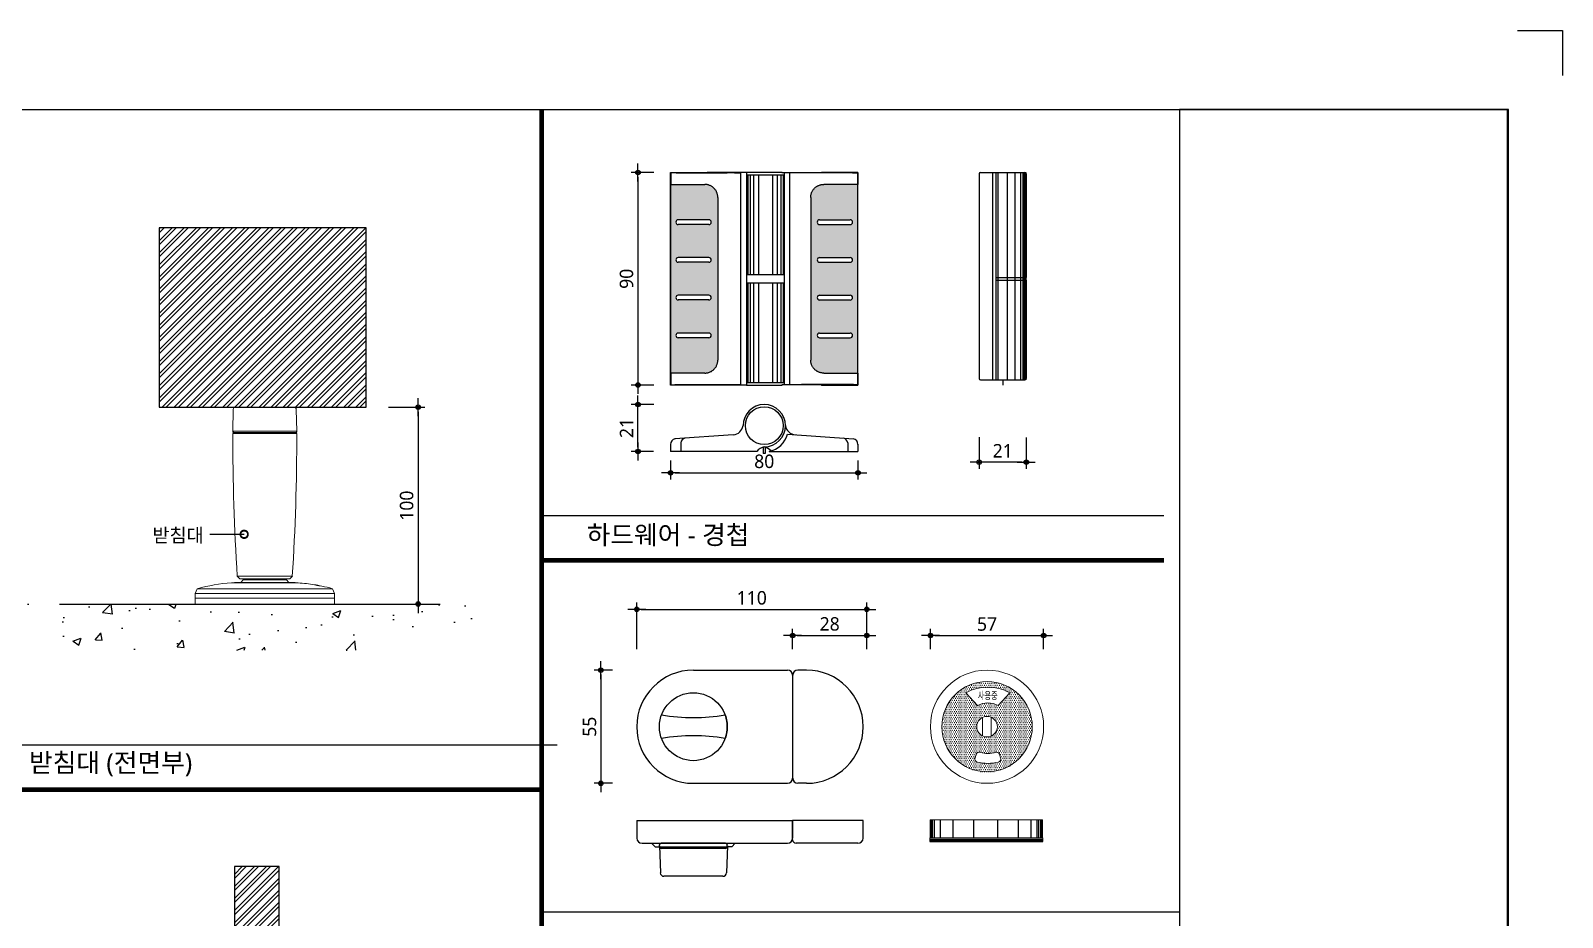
# Model space of a CAD drawing. Extents: x -256 to 8104, y -176 to 5714.
# Drawn here: x 4694 to 8104, y 3740 to 5714 of the extents above; entities that cross this region are included whole.
import ezdxf
from ezdxf.enums import TextEntityAlignment as Align

# ---------------------------------------------------------------- set-up
doc = ezdxf.new("R2010")
doc.units = 0
doc.header["$LTSCALE"] = 30
doc.layers.get('0').update_dxf_attribs({"linetype": 'CONTINUOUS'})
doc.layers.get('DEFPOINTS').update_dxf_attribs({"linetype": 'CONTINUOUS'})
for name, color, linetype in [('02---제품선', 4, 'CONTINUOUS'), ('curior-0Line', 252, 'CONTINUOUS'), ('DIM', 7, 'CONTINUOUS'), ('FIN', 5, 'CONTINUOUS'), ('HAT', 8, 'CONTINUOUS'), ('TIT', 3, 'CONTINUOUS'), ('문자', 3, 'CONTINUOUS'), ('부자재', 4, 'CONTINUOUS'), ('잠금쇠(회전형)', 4, 'CONTINUOUS'), ('치수', 1, 'CONTINUOUS'), ('판넬', 2, 'CONTINUOUS'), ('해치', 8, 'CONTINUOUS')]:
    doc.layers.add(name, color=color, linetype=linetype)
doc.styles.add('HDW', font='gulim.ttc')
doc.styles.add('돋움', font='malgun.ttf')
doc.dimstyles.new('10', dxfattribs={"dimscale": 10, "dimtxt": 3, "dimasz": 1, "dimexe": 1.5, "dimexo": 2, "dimgap": 1, "dimtad": 1, "dimdec": 0, "dimlunit": 6, "dimtxsty": '돋움', "dimblk": 'DIMDOT', "dimcen": -1, "dimdle": 1.5, "dimclrt": 3, "dimazin": 3, "dimtfac": 1, "dimtdec": 0, "dimtix": 1, "dimtmove": 2, "dimatfit": 3, "dimldrblk": 'DIMDOT', "dimarcsym": 0})

# ---------------------------------------------------------------- blocks, each defined once
blk = doc.blocks.new('DIMDOT')
at = {"linetype": 'Continuous'}
blk.add_line((-2, 0), (2, 0), dxfattribs=at)
for radius in [0.5, 0.25]:
    blk.add_circle((0, 0), radius, dxfattribs=at)
blk = doc.blocks.new('*D863')
at = {"layer": 'DEFPOINTS', "color": 0}
for p in [(124911.2, -2264.3), (124399.2, -2373), (124911.2, -2373)]:
    blk.add_point(p, dxfattribs=at)
at = {"layer": 'DIM', "color": 0, "lineweight": -2, "ltscale": 10}
for p, q in [((124399.2, -2353), (124399.2, -2249.3)), ((124911.2, -2353), (124911.2, -2249.3)), ((124409.2, -2264.3), (124901.2, -2264.3))]:
    blk.add_line(p, q, dxfattribs=at)
at = {"layer": 'DIM', "color": 0, "lineweight": -2, "xscale": 10, "yscale": 10, "zscale": 10, "rotation": 180}
blk.add_blockref('DIMDOT', (124399.2, -2264.3), dxfattribs=at)
at = {"layer": 'DIM', "color": 0, "lineweight": -2, "xscale": 10, "yscale": 10, "zscale": 10}
blk.add_blockref('DIMDOT', (124911.2, -2264.3), dxfattribs=at)
at = {"layer": 'DIM', "color": 3, "insert": (124655.2, -2238.7), "char_height": 30, "attachment_point": 5, "style": '돋움'}
blk.add_mtext('110', dxfattribs=at)
blk = doc.blocks.new('*D864')
at = {"layer": 'DEFPOINTS', "color": 0}
for p in [(124911.2, -2322.3), (124746.2, -2373), (124911.2, -2373)]:
    blk.add_point(p, dxfattribs=at)
at = {"layer": 'DIM', "color": 0, "lineweight": -2, "ltscale": 10}
for p, q in [((124746.2, -2353), (124746.2, -2307.3)), ((124911.2, -2353), (124911.2, -2307.3)), ((124756.2, -2322.3), (124901.2, -2322.3))]:
    blk.add_line(p, q, dxfattribs=at)
at = {"layer": 'DIM', "color": 0, "lineweight": -2, "xscale": 10, "yscale": 10, "zscale": 10, "rotation": 180}
blk.add_blockref('DIMDOT', (124746.2, -2322.3), dxfattribs=at)
at = {"layer": 'DIM', "color": 0, "lineweight": -2, "xscale": 10, "yscale": 10, "zscale": 10}
blk.add_blockref('DIMDOT', (124911.2, -2322.3), dxfattribs=at)
at = {"layer": 'DIM', "color": 3, "insert": (124828.7, -2296.8), "char_height": 30, "attachment_point": 5, "style": '돋움'}
blk.add_mtext('28', dxfattribs=at)
blk = doc.blocks.new('*D865')
at = {"layer": 'DEFPOINTS', "color": 0}
for p in [(125305, -2322.3), (125053, -2373), (125305, -2373)]:
    blk.add_point(p, dxfattribs=at)
at = {"layer": 'DIM', "color": 0, "lineweight": -2, "ltscale": 10}
for p, q in [((125053, -2353), (125053, -2307.3)), ((125305, -2353), (125305, -2307.3)), ((125063, -2322.3), (125295, -2322.3))]:
    blk.add_line(p, q, dxfattribs=at)
at = {"layer": 'DIM', "color": 0, "lineweight": -2, "xscale": 10, "yscale": 10, "zscale": 10, "rotation": 180}
blk.add_blockref('DIMDOT', (125053, -2322.3), dxfattribs=at)
at = {"layer": 'DIM', "color": 0, "lineweight": -2, "xscale": 10, "yscale": 10, "zscale": 10}
blk.add_blockref('DIMDOT', (125305, -2322.3), dxfattribs=at)
at = {"layer": 'DIM', "color": 3, "insert": (125179, -2297), "char_height": 30, "attachment_point": 5, "style": '돋움'}
blk.add_mtext('57', dxfattribs=at)
blk = doc.blocks.new('*D866')
at = {"layer": 'DEFPOINTS', "color": 0}
for p in [(124456.9, -1291.6), (124401.9, -1764.7), (124456.9, -1764.7)]:
    blk.add_point(p, dxfattribs=at)
at = {"layer": 'DIM', "color": 0, "lineweight": -2, "ltscale": 10}
for p, q in [((124436.9, -1291.6), (124386.9, -1291.6)), ((124401.9, -1301.6), (124401.9, -1754.7)), ((124436.9, -1764.7), (124386.9, -1764.7))]:
    blk.add_line(p, q, dxfattribs=at)
at = {"layer": 'DIM', "color": 0, "lineweight": -2, "xscale": 10, "yscale": 10, "zscale": 10}
for p, rotation in [((124401.9, -1291.6), 90), ((124401.9, -1764.7), 270)]:
    blk.add_blockref('DIMDOT', p, dxfattribs=dict(at, rotation=rotation))
at = {"layer": 'DIM', "color": 3, "insert": (124376.4, -1528.2), "char_height": 30, "attachment_point": 5, "rotation": 90, "style": '돋움'}
blk.add_mtext('90', dxfattribs=at)
blk = doc.blocks.new('*D867')
at = {"layer": 'DEFPOINTS', "color": 0}
for p in [(124474.5, -1912.9), (124891.6, -1912.9), (124891.6, -1960.3)]:
    blk.add_point(p, dxfattribs=at)
at = {"layer": 'DIM', "color": 0, "lineweight": -2, "ltscale": 10}
for p, q in [((124474.5, -1932.9), (124474.5, -1975.3)), ((124891.6, -1932.9), (124891.6, -1975.3)), ((124484.5, -1960.3), (124881.6, -1960.3))]:
    blk.add_line(p, q, dxfattribs=at)
at = {"layer": 'DIM', "color": 0, "lineweight": -2, "xscale": 10, "yscale": 10, "zscale": 10, "rotation": 180}
blk.add_blockref('DIMDOT', (124474.5, -1960.3), dxfattribs=at)
at = {"layer": 'DIM', "color": 0, "lineweight": -2, "xscale": 10, "yscale": 10, "zscale": 10}
blk.add_blockref('DIMDOT', (124891.6, -1960.3), dxfattribs=at)
at = {"layer": 'DIM', "color": 3, "insert": (124683, -1934.8), "char_height": 30, "attachment_point": 5, "style": '돋움'}
blk.add_mtext('80', dxfattribs=at)
blk = doc.blocks.new('*D868')
at = {"layer": 'DEFPOINTS', "color": 0}
for p in [(124401.9, -1807.9), (124456.9, -1807.9), (124456.2, -1912.9)]:
    blk.add_point(p, dxfattribs=at)
at = {"layer": 'DIM', "color": 0, "lineweight": -2, "ltscale": 10}
for p, q in [((124436.9, -1807.9), (124386.9, -1807.9)), ((124401.9, -1902.9), (124401.9, -1817.9)), ((124436.2, -1912.9), (124386.9, -1912.9))]:
    blk.add_line(p, q, dxfattribs=at)
at = {"layer": 'DIM', "color": 0, "lineweight": -2, "xscale": 10, "yscale": 10, "zscale": 10}
for p, rotation in [((124401.9, -1807.9), 90), ((124401.9, -1912.9), 270)]:
    blk.add_blockref('DIMDOT', p, dxfattribs=dict(at, rotation=rotation))
at = {"layer": 'DIM', "color": 3, "insert": (124376.5, -1860.4), "char_height": 30, "attachment_point": 5, "rotation": 90, "style": '돋움'}
blk.add_mtext('21', dxfattribs=at)
blk = doc.blocks.new('*D869')
at = {"layer": 'DEFPOINTS', "color": 0}
for p in [(125161.4, -1860.8), (125266.4, -1861.5), (125161.4, -1936.4)]:
    blk.add_point(p, dxfattribs=at)
at = {"layer": 'DIM', "color": 0, "lineweight": -2, "ltscale": 10}
for p, q in [((125161.4, -1880.8), (125161.4, -1951.4)), ((125266.4, -1881.5), (125266.4, -1951.4)), ((125256.4, -1936.4), (125171.4, -1936.4))]:
    blk.add_line(p, q, dxfattribs=at)
at = {"layer": 'DIM', "color": 0, "lineweight": -2, "xscale": 10, "yscale": 10, "zscale": 10, "rotation": 180}
blk.add_blockref('DIMDOT', (125161.4, -1936.4), dxfattribs=at)
at = {"layer": 'DIM', "color": 0, "lineweight": -2, "xscale": 10, "yscale": 10, "zscale": 10}
blk.add_blockref('DIMDOT', (125266.4, -1936.4), dxfattribs=at)
at = {"layer": 'DIM', "color": 3, "insert": (125213.9, -1911.1), "char_height": 30, "attachment_point": 5, "style": '돋움'}
blk.add_mtext('21', dxfattribs=at)
blk = doc.blocks.new('*D870')
at = {"layer": 'DEFPOINTS', "color": 0}
for p in [(124364.9, -2399.5), (124319.3, -2651.5), (124364.9, -2651.5)]:
    blk.add_point(p, dxfattribs=at)
at = {"layer": 'DIM', "color": 0, "lineweight": -2, "ltscale": 10}
for p, q in [((124344.9, -2399.5), (124304.3, -2399.5)), ((124319.3, -2409.5), (124319.3, -2641.5)), ((124344.9, -2651.5), (124304.3, -2651.5))]:
    blk.add_line(p, q, dxfattribs=at)
at = {"layer": 'DIM', "color": 0, "lineweight": -2, "xscale": 10, "yscale": 10, "zscale": 10}
for p, rotation in [((124319.3, -2399.5), 90), ((124319.3, -2651.5), 270)]:
    blk.add_blockref('DIMDOT', p, dxfattribs=dict(at, rotation=rotation))
at = {"layer": 'DIM', "color": 3, "insert": (124294, -2525.5), "char_height": 30, "attachment_point": 5, "rotation": 90, "style": '돋움'}
blk.add_mtext('55', dxfattribs=at)
blk = doc.blocks.new('*D875')
at = {"layer": 'DEFPOINTS', "color": 0}
for p in [(123826.4, -1814.2), (123769.7, -2252.4), (123912.6, -2252.4)]:
    blk.add_point(p, dxfattribs=at)
at = {"layer": 'DIM', "color": 0, "lineweight": -2, "ltscale": 10}
for p, q in [((123846.4, -1814.2), (123927.6, -1814.2)), ((123912.6, -1824.2), (123912.6, -2242.4)), ((123789.7, -2252.4), (123927.6, -2252.4))]:
    blk.add_line(p, q, dxfattribs=at)
at = {"layer": 'DIM', "color": 0, "lineweight": -2, "xscale": 10, "yscale": 10, "zscale": 10}
for p, rotation in [((123912.6, -1814.2), 90), ((123912.6, -2252.4), 270)]:
    blk.add_blockref('DIMDOT', p, dxfattribs=dict(at, rotation=rotation))
at = {"layer": 'DIM', "color": 3, "insert": (123887, -2033.3), "char_height": 30, "attachment_point": 5, "rotation": 90, "style": '돋움'}
blk.add_mtext('100', dxfattribs=at)
blk = doc.blocks.new('_DOTSMALL')
at = {"color": 0, "linetype": 'ByBlock', "const_width": 0.5}
blk.add_lwpolyline([(-0.0625, 0, 1), (0.0625, 0, 1)], format="xyb", close=True, dxfattribs=at)
blk = doc.blocks.new('A$C63EC304E')
at = {"layer": '치수', "color": 1, "xscale": 2.5, "yscale": 2.5, "zscale": 2.5, "rotation": 234.3098741996962}
blk.add_blockref('_DOTSMALL', (0.31, 0.31), dxfattribs=at)
blk = doc.blocks.new('A$C2BC9653E')
at = {"layer": '치수', "xscale": 0.3333333333333333, "yscale": 0.3333333333333333, "zscale": 0.3333333333333333}
blk.add_blockref('A$C63EC304E', (0, 0), dxfattribs=at)
blk = doc.blocks.new('A$C7FC71301')
at = {"layer": '치수', "rotation": 180}
blk.add_blockref('A$C2BC9653E', (0.208, 0.208), dxfattribs=at)
blk = doc.blocks.new('A$C4A20372B')
at = {"layer": '치수'}
blk.add_blockref('A$C7FC71301', (0, 0), dxfattribs=at)
blk = doc.blocks.new('A$C566469F5')
at = {"layer": '치수'}
blk.add_blockref('A$C4A20372B', (0, 0), dxfattribs=at)
blk = doc.blocks.new('A$C7E317CD4')
at = {"layer": '해치', "xscale": 2, "yscale": 2, "zscale": 2}
blk.add_blockref('A$C566469F5', (0, 0), dxfattribs=at)
blk = doc.blocks.new('A$C601D7F27')
at = {"layer": '치수'}
blk.add_blockref('A$C7E317CD4', (0, 0), dxfattribs=at)
blk = doc.blocks.new('A$C38802C08')
at = {"layer": '치수'}
blk.add_blockref('A$C601D7F27', (0, 0), dxfattribs=at)
blk = doc.blocks.new('CRAYON_32', base_point=(118355.6, -6689.9))
at = {"layer": 'HAT'}
h = blk.add_hatch(dxfattribs=at)
h.set_pattern_fill('ANSI32', color=256, scale=2, style=0)
h.set_pattern_definition([(45, (110034.084, -6865.616), (-13.470384, 13.470384), []), (45, (110043.064, -6865.616), (-13.470384, 13.470384), [])])
h.paths.add_polyline_path([(123637, -1814.2), (123797, -1814.2), (123797, -1414.9), (123336.2, -1414.9), (123336.2, -1814.2)])
h = blk.add_hatch(dxfattribs=at)
h.set_pattern_fill('ANSI32', color=256, scale=2, style=0)
h.set_pattern_definition([(45, (110056.944, -6965.801), (-13.470384, 13.470384), []), (45, (110065.925, -6965.801), (-13.470384, 13.470384), [])])
h.paths.add_polyline_path([(123503.4, -3151), (123602.9, -3151), (123602.9, -2836.6), (123503.4, -2836.6)])
at = {"layer": '해치'}
h = blk.add_hatch(dxfattribs=at)
h.set_pattern_fill('DOTS', color=256, scale=2.628474)
h.set_pattern_definition([(0, (121512.758, -956.575), (2.086351, 4.172702), [0, -4.172702])])
edge = h.paths.add_edge_path()
edge.add_line((124475, -1738.2), (124475, -1738.2))
edge.add_spline(control_points=[(124475, -1738.2), (124475.2, -1738.2), (124486.8, -1738.2)], knot_values=[-0.724312, -0.724312, -0.724312, 0.724312, 0.724312, 0.724312], weights=[1, 0.748956, 1], degree=2, periodic=0)
edge.add_line((124486.8, -1738.2), (124550.7, -1738.2))
edge.add_spline(control_points=[(124550.7, -1738.2), (124579.6, -1738.2), (124579.6, -1709.3)], knot_values=[-1.570796, -1.570796, -1.570796, 0, 0, 0], weights=[1, 0.707107, 1], degree=2, periodic=0)
edge.add_line((124579.6, -1709.3), (124579.6, -1347.1))
edge.add_spline(control_points=[(124579.6, -1347.1), (124579.6, -1318.1), (124550.7, -1318.1)], knot_values=[0, 0, 0, 1.570796, 1.570796, 1.570796], weights=[1, 0.707107, 1], degree=2, periodic=0)
edge.add_line((124550.7, -1318.1), (124486.8, -1318.1))
edge.add_spline(control_points=[(124486.8, -1318.1), (124475.2, -1318.1), (124475, -1318.1)], knot_values=[-0.724312, -0.724312, -0.724312, 0.724312, 0.724312, 0.724312], weights=[1, 0.748956, 1], degree=2, periodic=0)
edge.add_line((124475, -1318.1), (124475, -1738.2))
h.paths.add_polyline_path([(124559.9, -1396.9, -0.414214), (124565.1, -1402.1, -0.414214), (124559.9, -1407.4), (124491.5, -1407.4, -0.414214), (124486.3, -1402.1, -0.414214), (124491.5, -1396.9)], flags=16)
h.paths.add_polyline_path([(124559.9, -1480.9, -0.414214), (124565.1, -1486.2, -0.414214), (124559.9, -1491.4), (124491.5, -1491.4, -0.414214), (124486.3, -1486.2, -0.414214), (124491.5, -1480.9)], flags=16)
h.paths.add_polyline_path([(124559.9, -1564.9, -0.414214), (124565.1, -1570.2, -0.414214), (124559.9, -1575.4), (124491.5, -1575.4, -0.414214), (124486.3, -1570.2, -0.414214), (124491.5, -1564.9)], flags=16)
h.paths.add_polyline_path([(124559.9, -1648.9, -0.414214), (124565.1, -1654.2, -0.414214), (124559.9, -1659.4), (124491.5, -1659.4, -0.414214), (124486.3, -1654.2, -0.414214), (124491.5, -1648.9)], flags=16)
h = blk.add_hatch(dxfattribs=at)
h.set_pattern_fill('DOTS', color=256, scale=2.628474)
h.set_pattern_definition([(0, (121038.1406, -956.575), (2.086351, 4.1727023), [0, -4.1727023])])
edge = h.paths.add_edge_path()
edge.add_spline(control_points=[(124786.4, -1347.1), (124786.4, -1318.1), (124815.3, -1318.1)], knot_values=[0, 0, 0, 1.570796, 1.570796, 1.570796], weights=[1, 0.707107, 1], degree=2, periodic=0)
edge.add_line((124815.3, -1318.1), (124879.2, -1318.1))
edge.add_spline(control_points=[(124879.2, -1318.1), (124890.8, -1318.1), (124891, -1318.1)], knot_values=[-0.724312, -0.724312, -0.724312, 0.724312, 0.724312, 0.724312], weights=[1, 0.748956, 1], degree=2, periodic=0)
edge.add_line((124891.1, -1318.1), (124891.1, -1738.2))
edge.add_line((124891.1, -1738.2), (124891, -1738.2))
edge.add_spline(control_points=[(124891, -1738.2), (124890.8, -1738.2), (124879.2, -1738.2)], knot_values=[-0.724312, -0.724312, -0.724312, 0.724312, 0.724312, 0.724312], weights=[1, 0.748956, 1], degree=2, periodic=0)
edge.add_line((124879.2, -1738.2), (124815.3, -1738.2))
edge.add_spline(control_points=[(124815.3, -1738.2), (124786.4, -1738.2), (124786.4, -1709.3)], knot_values=[-1.570796, -1.570796, -1.570796, 0, 0, 0], weights=[1, 0.707107, 1], degree=2, periodic=0)
edge.add_line((124786.4, -1709.3), (124786.4, -1347.1))
h.paths.add_polyline_path([(124806.2, -1396.9, 0.414214), (124800.9, -1402.1, 0.414214), (124806.2, -1407.4), (124874.5, -1407.4, 0.414214), (124879.8, -1402.1, 0.414214), (124874.5, -1396.9)], flags=16)
h.paths.add_polyline_path([(124806.2, -1480.9, 0.414214), (124800.9, -1486.2, 0.414214), (124806.2, -1491.4), (124874.5, -1491.4, 0.414214), (124879.8, -1486.2, 0.414214), (124874.5, -1480.9)], flags=16)
h.paths.add_polyline_path([(124806.2, -1564.9, 0.414214), (124800.9, -1570.2, 0.414214), (124806.2, -1575.4), (124874.5, -1575.4, 0.414214), (124879.8, -1570.2, 0.414214), (124874.5, -1564.9)], flags=16)
h.paths.add_polyline_path([(124806.2, -1648.9, 0.414214), (124800.9, -1654.2, 0.414214), (124806.2, -1659.4), (124874.5, -1659.4, 0.414214), (124879.8, -1654.2, 0.414214), (124874.5, -1648.9)], flags=16)
h = blk.add_hatch(dxfattribs=at)
h.set_pattern_fill('AR-CONC', color=256, style=0)
h.set_pattern_definition([(50, (121595.11, -3789.11), (182.185, -15.939), [19.05, -209.55]), (355, (121595.11, -3789.1), (-35.243, 191.057), [15.24, -167.64]), (100.451, (121610.3, -3790.44), (146.943, 175.117), [16.19, -178.09]), (46.184, (121595.1, -3738.3), (271.079, -42.042), [28.575, -314.325]), (96.636, (121617.7, -3741.8), (237.404, 247.426), [24.285, -267.135]), (351.184, (121595.1, -3738.3), (237.405, 247.425), [22.86, -251.46]), (21, (121620.51, -3751.01), (151.615, -102.2655), [19.05, -209.55]), (326, (121620.51, -3751), (61.802, 184.188), [15.24, -167.64]), (71.4514, (121633.15, -3759.53), (213.416, 81.923), [16.19, -178.09]), (37.5, (121595.11, -3789.11), (3.0886, 84.555), [0, -165.608, 0, -170.18, 0, -168.275]), (7.5, (121595.11, -3789.11), (66.8197, 100.1806), [0, -97.028, 0, -161.798, 0, -64.135]), (327.5, (121538.47, -3789.11), (135.5906, -5.7287), [0, -63.5, 0, -198.12, 0, -262.89]), (317.5, (121513.07, -3789.11), (148.129, 25.4265), [0, -82.55, 0, -131.572, 0, -186.69])])
h.paths.add_polyline_path([(124074.7, -2355.3), (124074.7, -2252.4), (123024.5, -2252.4), (123024.5, -2355.3)])
h = blk.add_hatch(dxfattribs=at)
h.set_pattern_fill('DOTS', color=256, scale=2.628474)
h.set_pattern_definition([(0, (119484.9524, -5982.8523), (2.086351, 4.1727023), [0, -4.1727023])])
h.paths.add_polyline_path([(125279.6, -2525.5, 1), (125078.3, -2525.5, 1)])
h.paths.add_polyline_path([(125156, -2525.5, -1), (125201.9, -2525.5, -1)], flags=16)
h.paths.add_polyline_path([(125203.7, -2478.2, 0.250537), (125157.8, -2478.2), (125132, -2449.8, -0.258173), (125229.5, -2449.8)], flags=16)
h.paths.add_polyline_path([(125206.4, -2587), (125209.2, -2595.1, -0.437988), (125204.4, -2604.2, -0.127495), (125157.2, -2604.2, -0.437988), (125152.3, -2595.1), (125155.1, -2587, -0.407197), (125163.9, -2582.6, 0.156299), (125197.6, -2582.6, -0.407197)], flags=16)
h.paths.add_polyline_path([(125153.8, -2470.4), (125207.2, -2470.4), (125207.2, -2442.9), (125153.8, -2442.9)], flags=8)
at = {"color": 2}
for p, q in [((126359.7, -975.6), (126459.7, -975.6)), ((126359.7, -975.6), (126459.7, -975.6)), ((126359.7, -975.6), (126459.7, -975.6)), ((126459.7, -975.6), (126459.7, -1075.6)), ((126459.7, -975.6), (126459.7, -1075.6)), ((126459.7, -975.6), (126459.7, -1075.6)), ((125213.9, -1753.2), (125213.9, -1764.7)), ((123113.9, -2252.4), (123961.5, -2252.4))]:
    blk.add_line(p, q, dxfattribs=at)
at = {"color": 8}
for p, q in [((124187.5, -2055.1), (125572.8, -2055.1)), ((120874.4, -2565.7), (124222.2, -2565.7)), ((124187.5, -2937.8), (125607.2, -2937.8))]:
    blk.add_line(p, q, dxfattribs=at)
at = {"color": 2}
for points in [[(118354.9, -1151.5), (125607.2, -1151.5), (125607.2, -6689.8), (118354.9, -6689.8)], [(118354.9, -1151.5), (125607.2, -1151.5), (125607.2, -6689.8), (118354.9, -6689.8)], [(118354.9, -1151.5), (126336.8, -1151.5), (126336.8, -6689.8), (118354.9, -6689.8)]]:
    blk.add_lwpolyline(points, close=True, dxfattribs=at)
at = {"color": 8, "const_width": 10}
for points in [[(124187.5, -6689.8), (124187.5, -1151.5)], [(124187.5, -2155.1), (125572.8, -2155.1)], [(120839.7, -2665.7), (124187.5, -2665.7)]]:
    blk.add_lwpolyline(points, dxfattribs=at)
at = {"layer": '02---제품선'}
for p, q in [((124525.2, -2399.5), (124734.6, -2399.5)), ((124746.2, -2411.1), (124746.2, -2639.9)), ((124746.2, -2411.1), (124746.2, -2639.9)), ((124777.2, -2399.5), (124757.9, -2399.5)), ((124525.2, -2651.5), (124734.6, -2651.5)), ((124777.2, -2651.5), (124757.9, -2651.5)), ((124399.2, -2734.5), (124746.2, -2734.5)), ((124399.2, -2734.5), (124399.2, -2773.3)), ((124746.2, -2734.5), (124746.2, -2773.3)), ((124903.2, -2734.5), (124746.2, -2734.5)), ((124746.2, -2777.1), (124746.2, -2734.5)), ((124903.2, -2773.3), (124903.2, -2734.5)), ((124410.9, -2784.9), (124432.2, -2784.9)), ((124432.2, -2784.9), (124618.3, -2784.9)), ((124440, -2792.6), (124432.2, -2784.9)), ((124440, -2792.6), (124447.7, -2792.6)), ((124447.7, -2792.6), (124602.8, -2792.6)), ((124449.6, -2792.6), (124449.6, -2788.8)), ((124449.6, -2790.7), (124451.7, -2851.1)), ((124597, -2784.9), (124453.5, -2784.9)), ((124600.9, -2790.7), (124598.8, -2851.1)), ((124600.8, -2792.6), (124600.8, -2788.8)), ((124610.5, -2792.6), (124602.8, -2792.6)), ((124610.5, -2792.6), (124618.3, -2784.9)), ((124618.3, -2784.9), (124734.6, -2784.9)), ((124891.6, -2784.9), (124754, -2784.9)), ((124597, -2796.5), (124453.5, -2796.5)), ((124591.1, -2858.6), (124459.4, -2858.6))]:
    blk.add_line(p, q, dxfattribs=at)
blk.add_circle((124525.2, -2525.5), 75.6, dxfattribs=at)
blk.add_circle((124525.2, -2525.5), 75.6, dxfattribs=at)
for centre, radius, start, end in [((124525.2, -2525.5), 126, 90, 180), ((124734.6, -2411.1), 11.6, 0, 90), ((124757.9, -2411.1), 11.6, 90, 180), ((124777.2, -2525.5), 126, 0, 90), ((124525.2, -2088.7), 416.6, 260.2031, 279.7969), ((124525.2, -2525.5), 75.6, 340.7512, 19.2488), ((124525.2, -2525.5), 126, 180, 270), ((124525.2, -2962.3), 416.6, 80.2031, 99.7969), ((124777.2, -2525.5), 126, 270, 0), ((124734.6, -2639.9), 11.6, 270, 0), ((124757.9, -2639.9), 11.6, 180, 270), ((124410.9, -2773.3), 11.6, 180, 270), ((124453.5, -2788.8), 3.88, 90, 180), ((124453.5, -2792.6), 3.88, 180, 270), ((124597, -2788.8), 3.88, 0, 90), ((124597, -2792.6), 3.88, 270, 0), ((124734.6, -2773.3), 11.6, 270, 0), ((124754, -2777.1), 7.75, 180, 270), ((124891.6, -2773.3), 11.6, 270, 0), ((124459.4, -2850.8), 7.75, 182, 270), ((124591.1, -2850.8), 7.75, 270, 358)]:
    blk.add_arc(centre, radius, start, end, dxfattribs=at)
at = {"layer": 'curior-0Line'}
blk.add_line((125607.2, -1151.5), (125607.2, -6689), dxfattribs=at)
blk.add_lwpolyline([(126339.7, -1151.5), (125607.2, -1151.5), (125607.2, -6689.8), (126339.7, -6689.8)], close=True, dxfattribs=at)
at = {"layer": 'FIN', "color": 4, "linetype": 'Continuous', "lineweight": 15}
for p, q in [((123642.3, -1867.6), (123641.1, -1819.1)), ((123502.4, -1870.2), (123639.8, -1870.2)), ((123509.8, -2190.5), (123515.2, -2195.9)), ((123627.1, -2195.9), (123515.2, -2195.9)), ((123522.8, -2198.2), (123517.7, -2204.1)), ((123624.6, -2204.1), (123517.7, -2204.1)), ((123522.8, -2195.9), (123522.8, -2198.2)), ((123522.8, -2198.2), (123619.5, -2198.2)), ((123619.5, -2198.2), (123619.5, -2195.9)), ((123624.6, -2204.1), (123619.5, -2198.2)), ((123627.1, -2195.9), (123632.5, -2190.5)), ((123420.8, -2218.2), (123415.9, -2228.7)), ((123415.9, -2228.7), (123415.9, -2239.6)), ((123415.9, -2239.6), (123415.9, -2252.4)), ((123726.3, -2228.7), (123721.5, -2218.2)), ((123726.3, -2239.6), (123726.3, -2228.7)), ((123726.3, -2252.4), (123726.3, -2239.6)), ((123415.9, -2252.4), (123726.3, -2252.4))]:
    blk.add_line(p, q, dxfattribs=at)
at = {"layer": 'FIN', "linetype": 'Continuous', "lineweight": 15}
for p, q in [((123499.9, -1867.6), (123642.3, -1867.6)), ((123642.4, -1872.7), (123499.9, -1872.7)), ((123645.4, -2205.2), (123496.8, -2205.2)), ((123498.7, -2205), (123643.5, -2205)), ((123509.8, -2190.5), (123632.5, -2190.5)), ((123726.3, -2228.7), (123415.9, -2228.7)), ((123726.3, -2239.6), (123415.9, -2239.6)), ((123415.9, -2239.6), (123726.3, -2239.6)), ((123420.8, -2218.2), (123721.5, -2218.2)), ((123428.6, -2253.4), (123428.6, -2252.4)), ((123428.7, -2253.4), (123428.6, -2253.4)), ((123428.7, -2253.4), (123428.7, -2252.4)), ((123439.4, -2253.4), (123428.7, -2253.4)), ((123439.4, -2253.4), (123439.4, -2252.4)), ((123439.5, -2253.4), (123439.4, -2253.4)), ((123439.5, -2253.4), (123439.5, -2252.4)), ((123588.9, -2253.4), (123588.9, -2252.4)), ((123594, -2253.4), (123588.9, -2253.4)), ((123594, -2253.4), (123594, -2252.4)), ((123601.1, -2253.4), (123601.1, -2252.4)), ((123601.2, -2253.4), (123601.2, -2252.4)), ((123601.4, -2253.4), (123601.4, -2252.4)), ((123601.9, -2253.4), (123601.9, -2252.4)), ((123604.1, -2253.4), (123601.9, -2253.4)), ((123604.1, -2253.4), (123604.1, -2252.4)), ((123604.9, -2253.4), (123604.1, -2253.4)), ((123604.9, -2253.4), (123604.9, -2252.4)), ((123605.6, -2253.4), (123604.9, -2253.4)), ((123605.6, -2253.4), (123605.6, -2252.4)), ((123605.9, -2253.4), (123605.6, -2253.4)), ((123605.9, -2253.4), (123605.9, -2252.4)), ((123606, -2253.4), (123605.9, -2253.4)), ((123606.1, -2253.4), (123606.1, -2252.4)), ((123607.7, -2253.4), (123607.7, -2252.4)), ((123609.6, -2253.4), (123609.6, -2252.4)), ((123609.6, -2253.4), (123609.6, -2252.4)), ((123610.3, -2253.4), (123609.7, -2253.4)), ((123610.3, -2253.4), (123610.3, -2252.4)), ((123610.7, -2253.4), (123610.3, -2253.4)), ((123610.7, -2253.4), (123610.7, -2252.4)), ((123611.4, -2253.4), (123610.7, -2253.4)), ((123611.4, -2253.4), (123611.4, -2252.4)), ((123700.7, -2253.4), (123700.7, -2252.4)), ((123702.5, -2253.4), (123702.5, -2252.4)), ((123706.3, -2253.4), (123706.3, -2252.4)), ((123710.2, -2253.4), (123710.2, -2252.4)), ((123712, -2253.4), (123712, -2252.4))]:
    blk.add_line(p, q, dxfattribs=at)
at = {"layer": 'FIN', "color": 4, "linetype": 'Continuous', "lineweight": 15, "flags": 128}
blk.add_lwpolyline([(123636.1, -1814.2), (123506, -1814.2, 0.411572), (123501, -1819.2), (123501, -1819.2), (123499.9, -1867.6)], format="xyb", dxfattribs=at)
at = {"layer": 'FIN', "color": 4, "linetype": 'Continuous', "lineweight": 15}
for centre, radius, start, end in [((123636.1, -1819.2), 5, 1.3876, 90.0349), ((123502.5, -1867.7), 2.54, 179.2415, 270), ((123502.4, -1872.8), 2.54, 90, 179.3579), ((128541, -1875.2), 5041.1, 179.9718, 183.5859), ((118815.2, -1882), 4827.1, 356.3354, 0.1097), ((123639.8, -1867.7), 2.54, 270, 0.7585), ((123639.8, -1872.8), 2.54, 0.6421, 90), ((123522.8, -2585.9), 381.6, 93.8991, 105.5006), ((123498.9, -2206.5), 1.53, 94.7479, 116.6788), ((123522.8, -2494.5), 290.5, 91.0115, 94.7479), ((123619.5, -2494.5), 290.5, 85.2521, 88.9885), ((123643.4, -2206.5), 1.53, 63.3212, 85.2521), ((123619.5, -2585.9), 381.6, 80.5831, 86.1009), ((123619.5, -2585.9), 381.6, 74.4994, 78.127)]:
    blk.add_arc(centre, radius, start, end, dxfattribs=at)
for points, knots in [([(123681.9, -2209.4), (123681.9, -2209.4), (123681.9, -2209.4), (123682, -2209.4), (123682.2, -2209.5), (123682.3, -2209.5)], [0, 0, 0, 0, 0.110152, 0.664814, 1, 1, 1, 1]), ([(123682.3, -2209.5), (123682.5, -2209.5), (123682.9, -2209.6), (123683.7, -2209.7), (123684.5, -2209.9), (123685.3, -2210), (123685.7, -2210.1), (123685.8, -2210.1)], [0, 0, 0, 0, 0.2159727, 0.4318558, 0.6498983, 0.8698049, 1, 1, 1, 1]), ([(123688.8, -2210.8), (123688.2, -2210.7), (123687.2, -2210.5), (123686.2, -2210.3), (123685.8, -2210.2)], [0, 0, 0, 0, 0.585266, 1, 1, 1, 1]), ([(123685.8, -2210.2), (123685.8, -2210.2), (123685.8, -2210.3), (123685.8, -2210.4), (123685.8, -2210.5)], [0, 0, 0, 0, 0.495973, 1, 1, 1, 1]), ([(123685.8, -2210.5), (123686.2, -2210.6), (123687.2, -2210.7), (123688.2, -2210.9), (123688.8, -2211)], [0, 0, 0, 0, 0.405872, 1, 1, 1, 1]), ([(123701, -2213.3), (123698.9, -2212.9), (123694.8, -2212), (123690.7, -2211.2), (123688.8, -2210.8)], [0, 0, 0, 0, 0.528575, 1, 1, 1, 1]), ([(123688.8, -2211), (123688.8, -2211), (123688.8, -2211), (123688.8, -2210.9), (123688.8, -2210.9)], [0, 0, 0, 0, 0.517301, 1, 1, 1, 1]), ([(123688.8, -2210.9), (123690.7, -2211.3), (123694.8, -2212.1), (123698.9, -2213), (123701, -2213.4)], [0, 0, 0, 0, 0.470682, 1, 1, 1, 1]), ([(123701, -2213.4), (123701, -2213.4), (123701, -2213.4), (123701, -2213.3), (123701, -2213.3)], [0, 0, 0, 0, 0.529757, 1, 1, 1, 1])]:
    blk.add_open_spline(points, degree=3, knots=knots, dxfattribs=at)
for points in [[(123682.3, -2209.5), (123682, -2209.4)], [(123685.8, -2210.2), (123689, -2210.8)], [(123688.8, -2210.7), (123689, -2210.7)]]:
    blk.add_open_spline(points, degree=1, dxfattribs=at)
at = {"layer": 'FIN', "linetype": 'Continuous', "lineweight": 15}
for points, knots in [([(123601.4, -2253.4), (123601.3, -2253.4), (123601.2, -2253.4), (123601.2, -2253.4), (123601.2, -2253.4)], [0, 0, 0, 0, 0.557964, 1, 1, 1, 1]), ([(123601.9, -2253.4), (123601.8, -2253.4), (123601.6, -2253.4), (123601.4, -2253.4), (123601.4, -2253.4)], [0, 0, 0, 0, 0.561741, 1, 1, 1, 1]), ([(123607.7, -2253.4), (123607.4, -2253.4), (123606.8, -2253.4), (123606.4, -2253.4), (123606.1, -2253.4)], [0, 0, 0, 0, 0.560188, 1, 1, 1, 1]), ([(123609.6, -2253.4), (123609.2, -2253.4), (123608.6, -2253.4), (123608, -2253.4), (123607.7, -2253.4)], [0, 0, 0, 0, 0.559958, 1, 1, 1, 1]), ([(123702.5, -2253.4), (123701.9, -2253.4), (123700.9, -2253.4), (123700.8, -2253.4), (123700.7, -2253.4)], [0, 0, 0, 0, 0.558554, 1, 1, 1, 1]), ([(123704, -2253.4), (123703.4, -2253.4), (123702.5, -2253.4), (123701.8, -2253.4), (123701.5, -2253.4)], [0, 0, 0, 0, 0.558511, 1, 1, 1, 1]), ([(123706.3, -2253.4), (123705.6, -2253.4), (123704.2, -2253.4), (123703, -2253.4), (123702.5, -2253.4)], [0, 0, 0, 0, 0.559859, 1, 1, 1, 1]), ([(123710.2, -2253.4), (123709.5, -2253.4), (123708.3, -2253.4), (123707, -2253.4), (123706.3, -2253.4)], [0, 0, 0, 0, 0.558977, 1, 1, 1, 1]), ([(123712, -2253.4), (123711.9, -2253.4), (123711.7, -2253.4), (123710.7, -2253.4), (123710.2, -2253.4)], [0, 0, 0, 0, 0.559094, 1, 1, 1, 1])]:
    blk.add_open_spline(points, degree=3, knots=knots, dxfattribs=at)
blk.add_open_spline([(123601.8, -2253.4), (123601.6, -2253.4)], degree=1, dxfattribs=at)
at = {"layer": '부자재'}
for p, q in [((124474.5, -1291.6), (124555.9, -1291.6)), ((124474.5, -1764.7), (124474.5, -1291.6)), ((124474.5, -1291.6), (124475, -1292.2)), ((124475, -1292.2), (124475, -1318.1)), ((124486.8, -1292.4), (124600.4, -1292.6)), ((124556, -1291.7), (124555.9, -1291.6)), ((124643.6, -1291.7), (124556, -1291.7)), ((124631, -1763.5), (124631, -1292.8)), ((124643.6, -1291.7), (124643.6, -1764.6)), ((124643.6, -1291.7), (124643.6, -1291.7)), ((124722.5, -1291.7), (124810, -1291.7)), ((124727.7, -1291.7), (124727.7, -1764.6)), ((124740.3, -1763.5), (124740.3, -1292.8)), ((124879.2, -1292.4), (124765.6, -1292.6)), ((124810, -1291.7), (124810.2, -1291.6)), ((124891.6, -1291.6), (124810.2, -1291.6)), ((124891.6, -1291.6), (124891, -1292.2)), ((124891, -1292.2), (124891, -1318.1)), ((124891.6, -1764.7), (124891.6, -1291.6)), ((125161.4, -1294.6), (125161.4, -1750.2)), ((125164.4, -1291.6), (125263.4, -1291.6)), ((125191.4, -1291.6), (125191.4, -1753.2)), ((125198.9, -1291.6), (125198.9, -1753.2)), ((125266.4, -1294.6), (125266.4, -1525.3)), ((124475, -1738.2), (124475, -1318.1)), ((124475, -1318.1), (124475, -1318.1)), ((124486.8, -1318.1), (124550.7, -1318.1)), ((124879.2, -1318.1), (124815.3, -1318.1)), ((124891.1, -1318.1), (124891, -1318.1)), ((124891.1, -1738.2), (124891.1, -1318.1)), ((124579.6, -1347.1), (124579.6, -1709.3)), ((124786.4, -1347.1), (124786.4, -1709.3)), ((124643.8, -1524.6), (124643.8, -1531.9)), ((125198.9, -1525.3), (125266.4, -1525.3)), ((125198.9, -1531.3), (125266.4, -1531.3)), ((125265.4, -1525.3), (125265.4, -1531.3)), ((125266.4, -1531.3), (125266.4, -1750.2)), ((124475, -1738.2), (124475, -1738.2)), ((124475, -1738.2), (124475, -1764.2)), ((124550.7, -1738.2), (124486.8, -1738.2)), ((124815.3, -1738.2), (124879.2, -1738.2)), ((124891, -1738.2), (124891.1, -1738.2)), ((124891, -1738.2), (124891, -1764.2)), ((124475, -1764.2), (124474.5, -1764.7)), ((124555.9, -1764.7), (124474.5, -1764.7)), ((124486.8, -1763.9), (124600.4, -1763.7)), ((124556, -1764.6), (124555.9, -1764.7)), ((124556, -1764.6), (124643.6, -1764.6)), ((124810, -1764.6), (124722.5, -1764.6)), ((124879.2, -1763.9), (124765.6, -1763.7)), ((124810, -1764.6), (124810.2, -1764.7)), ((124810.2, -1764.7), (124891.6, -1764.7)), ((124891, -1764.2), (124891.6, -1764.7)), ((125164.4, -1753.2), (125263.4, -1753.2)), ((124613.9, -1875.4), (124484.2, -1884.4)), ((124734.6, -1873.9), (124881.5, -1884.4)), ((124474.5, -1896.4), (124474.5, -1912.9)), ((124497, -1893.3), (124497, -1912.9)), ((124680.8, -1903), (124680.8, -1917.4)), ((124685.3, -1903), (124685.3, -1917.4)), ((124869.1, -1893.3), (124869.1, -1912.9)), ((124891.6, -1896.4), (124891.6, -1912.9)), ((124666.2, -1912.9), (124474.5, -1912.9)), ((124685.3, -1917.4), (124680.8, -1917.4)), ((124693.7, -1912.1), (124693.7, -1912.9)), ((124693.7, -1912.9), (124891.6, -1912.9))]:
    blk.add_line(p, q, dxfattribs=at)
blk.add_circle((124683, -1855.2), 42.1, dxfattribs=at)
for centre, radius, start, end in [((125164.4, -1294.6), 3, 90, 180), ((125263.4, -1294.6), 3, 0, 90), ((125164.4, -1750.2), 3, 180, 270), ((125263.4, -1750.2), 3, 270, 0), ((124683, -1855.2), 47.2, 270, 180), ((124612.7, -1852.1), 23.3, 272.9231, 352.4724), ((124684.7, -1861.5), 51.5, 280.084, 345.9792), ((124753.3, -1852.1), 23.3, 187.5276, 267.0769), ((124487.1, -1896.7), 12.6, 101.7765, 181.6712), ((124512.3, -1897.5), 15.9, 113.4077, 164.5497), ((124689.5, -1931.4), 29.6, 102.5267, 141.5475), ((124676.6, -1931.4), 29.6, 43.1003, 77.4733), ((124853.7, -1897.5), 15.9, 15.4503, 67.3004), ((124879, -1896.7), 12.6, 358.3288, 78.2235)]:
    blk.add_arc(centre, radius, start, end, dxfattribs=at)
for points, weights in [([(124486.8, -1292.4), (124475.2, -1292.4), (124475, -1292.2)], [1, 0.748955720789, 1]), ([(124631, -1292.8), (124617.5, -1292.6), (124600.4, -1292.6)], [1, 0.964784765128, 1]), ([(124643.6, -1291.7), (124643.6, -1291.7), (124643.6, -1291.7)], [1, 0.999924701899, 1]), ([(124879.2, -1292.4), (124890.8, -1292.4), (124891, -1292.2)], [1, 0.748955720789, 1]), ([(124475, -1318.1), (124475.2, -1318.1), (124486.8, -1318.1)], [1, 0.748955720789, 1]), ([(124579.6, -1347.1), (124579.6, -1318.1), (124550.7, -1318.1)], [1, 0.707106781187, 1]), ([(124786.4, -1347.1), (124786.4, -1318.1), (124815.3, -1318.1)], [1, 0.707106781187, 1]), ([(124891, -1318.1), (124890.8, -1318.1), (124879.2, -1318.1)], [1, 0.748955720789, 1]), ([(124643.6, -1531.9), (124643.6, -1531.9), (124643.6, -1531.9)], [1, 0.999862102782, 1]), ([(124486.8, -1738.2), (124475.2, -1738.2), (124475, -1738.2)], [1, 0.748955720789, 1]), ([(124550.7, -1738.2), (124579.6, -1738.2), (124579.6, -1709.3)], [1, 0.707106781187, 1]), ([(124815.3, -1738.2), (124786.4, -1738.2), (124786.4, -1709.3)], [1, 0.707106781187, 1]), ([(124879.2, -1738.2), (124890.8, -1738.2), (124891, -1738.2)], [1, 0.748955720789, 1]), ([(124475, -1764.2), (124475.2, -1764), (124486.8, -1763.9)], [1, 0.748955720789, 1]), ([(124600.4, -1763.7), (124617.5, -1763.7), (124631, -1763.5)], [1, 0.964784765128, 1]), ([(124643.6, -1764.8), (124643.6, -1764.8), (124643.6, -1764.8)], [1, 0.999734260157, 1]), ([(124891, -1764.2), (124890.8, -1764), (124879.2, -1763.9)], [1, 0.748955720789, 1])]:
    blk.add_rational_spline(points, weights, degree=2, dxfattribs=at)
for points, weights, knots in [([(124722.5, -1291.7), (124722.5, -1291.7), (124683, -1291.7), (124643.6, -1291.7), (124643.6, -1291.7)], [1, 0.707106781186, 1, 0.707106781186, 1], [-1.570796, -1.570796, -1.570796, 0, 0, 1.570796, 1.570796, 1.570796]), ([(124643.6, -1296.9), (124656.2, -1296.9), (124683, -1296.9), (124727.7, -1296.9), (124727.7, -1296.9)], [0.872453400774, 0.800943102543, 1, 0.707106781186, 1], [-1.067549, -1.067549, -1.067549, 0, 0, 1.570796, 1.570796, 1.570796]), ([(124727.7, -1519.3), (124727.7, -1519.3), (124687.7, -1519.3), (124657.7, -1519.3), (124643.6, -1519.3)], [1, 0.742797744768, 1, 0.794611058848, 0.917248923756], [-1.467114, -1.467114, -1.467114, 0, 0, 1.171564, 1.171564, 1.171564]), ([(124643.6, -1537.2), (124654.8, -1537.2), (124678.4, -1537.2), (124718.5, -1537.2), (124726.8, -1537.2)], [0.884455168565, 0.830422605945, 1, 0.742797744768, 1], [-0.967291, -0.967291, -0.967291, 0, 0, 1.467114, 1.467114, 1.467114]), ([(124643.6, -1764.8), (124643.6, -1764.8), (124683, -1764.8), (124722.5, -1764.8), (124722.5, -1764.8)], [1, 0.707106781186, 1, 0.707106781186, 1], [-1.570796, -1.570796, -1.570796, 0, 0, 1.570796, 1.570796, 1.570796]), ([(124727.7, -1759.6), (124727.7, -1759.6), (124683, -1759.6), (124656.2, -1759.6), (124643.6, -1759.6)], [1, 0.707106781186, 1, 0.800943102543, 0.872453400774], [-1.570796, -1.570796, -1.570796, 0, 0, 1.067549, 1.067549, 1.067549])]:
    blk.add_rational_spline(points, weights, degree=2, knots=knots, dxfattribs=at)
blk.add_open_spline([(124643.8, -1524.6), (124643.8, -1524.6), (124643.8, -1524.6), (124643.7, -1524.6), (124643.7, -1524.6), (124643.6, -1524.6)], degree=3, knots=[-0.00189331, -0.00189331, -0.00189331, -0.00189331, 0, 0, 0.05421316, 0.05421316, 0.05421316, 0.05421316], dxfattribs=at)
at = {"layer": '잠금쇠(회전형)', "linetype": 'Continuous', "lineweight": 15}
for p, q in [((125132, -2449.8), (125157.8, -2478.2)), ((125229.5, -2449.8), (125203.7, -2478.2)), ((125169, -2504.7), (125169, -2546)), ((125188.1, -2505.2), (125188.1, -2546.4)), ((125155.1, -2587), (125152.3, -2595.1)), ((125206.4, -2587), (125209.2, -2595.1)), ((125052.2, -2733), (125302.6, -2733)), ((125052.2, -2733), (125052.2, -2773.2)), ((125053, -2733), (125053, -2773.2)), ((125302.6, -2733), (125302.6, -2773.2)), ((125051.4, -2773.2), (125303.4, -2773.2)), ((125051.4, -2781), (125051.4, -2773.2)), ((125051.4, -2780.7), (125303.4, -2780.7)), ((125303.4, -2781), (125303.4, -2773.2))]:
    blk.add_line(p, q, dxfattribs=at)
for radius in [126, 100.6, 22.9]:
    blk.add_circle((125179, -2525.5), radius, dxfattribs=at)
for centre, radius, start, end in [((125180.8, -2537.9), 100.7, 61.0478, 118.9522), ((125180.8, -2521.2), 48.7, 61.8696, 118.1304), ((125161.7, -2589.2), 7, 72.2332, 160.8571), ((125180.8, -2529.9), 55.3, 252.2332, 287.7668), ((125199.8, -2589.2), 7, 19.1429, 107.7668), ((125158.9, -2597.4), 7, 160.8571, 255.4685), ((125180.8, -2513.1), 94.1, 255.4685, 284.5315), ((125202.6, -2597.4), 7, 284.5315, 19.1429)]:
    blk.add_arc(centre, radius, start, end, dxfattribs=at)
at = {"layer": '치수'}
blk.add_line((123449.1, -2097.1), (123525.1, -2097.1), dxfattribs=at)
at = {"layer": '판넬', "color": 1}
for points in [[(123336.2, -1814.2), (123797, -1814.2), (123797, -1414.9), (123336.2, -1414.9)], [(123503.4, -3151), (123602.9, -3151), (123602.9, -2836.6), (123503.4, -2836.6)]]:
    blk.add_lwpolyline(points, close=True, dxfattribs=at)
at = {"layer": '해치'}
for p, q in [((125203.5, -1753.2), (125203.5, -1291.6)), ((125224.5, -1753.2), (125224.5, -1291.6)), ((125241.5, -1753.2), (125241.5, -1291.6)), ((125254.1, -1753.2), (125254.1, -1291.6)), ((125259.7, -1753.2), (125259.7, -1291.6)), ((125262.5, -1753.2), (125262.5, -1291.6)), ((125264.5, -1753.2), (125264.5, -1291.6)), ((125265.6, -1753.2), (125265.6, -1291.6)), ((125266, -1525.3), (125266, -1291.6)), ((125266.2, -1525.3), (125266.2, -1291.6)), ((124646.2, -1296.9), (124646.2, -1519.3)), ((124651.5, -1296.9), (124651.5, -1519.3)), ((124659.4, -1296.9), (124659.4, -1519.3)), ((124669.9, -1296.9), (124669.9, -1519.3)), ((124701.4, -1296.9), (124701.4, -1519.3)), ((124711.9, -1296.9), (124711.9, -1519.3)), ((124719.8, -1296.9), (124719.8, -1519.3)), ((124725.1, -1296.9), (124725.1, -1519.3)), ((124559.9, -1396.9), (124491.5, -1396.9)), ((124806.2, -1396.9), (124874.5, -1396.9)), ((124559.9, -1407.4), (124491.5, -1407.4)), ((124806.2, -1407.4), (124874.5, -1407.4)), ((124559.9, -1480.9), (124491.5, -1480.9)), ((124559.9, -1491.4), (124491.5, -1491.4)), ((124806.2, -1480.9), (124874.5, -1480.9)), ((124806.2, -1491.4), (124874.5, -1491.4)), ((125266, -1753.2), (125266, -1531.3)), ((125266.2, -1753.2), (125266.2, -1531.3)), ((124559.9, -1564.9), (124491.5, -1564.9)), ((124646.2, -1537.2), (124646.2, -1759.6)), ((124651.5, -1537.2), (124651.5, -1759.6)), ((124659.4, -1537.2), (124659.4, -1759.6)), ((124669.9, -1537.2), (124669.9, -1759.6)), ((124701.4, -1537.2), (124701.4, -1759.6)), ((124711.9, -1537.2), (124711.9, -1759.6)), ((124719.8, -1537.2), (124719.8, -1759.6)), ((124725.1, -1537.2), (124725.1, -1759.6)), ((124806.2, -1564.9), (124874.5, -1564.9)), ((124559.9, -1575.4), (124491.5, -1575.4)), ((124806.2, -1575.4), (124874.5, -1575.4)), ((124559.9, -1648.9), (124491.5, -1648.9)), ((124559.9, -1659.4), (124491.5, -1659.4)), ((124806.2, -1648.9), (124874.5, -1648.9)), ((124806.2, -1659.4), (124874.5, -1659.4)), ((125054.5, -2733), (125054.5, -2773.2)), ((125057, -2733), (125057, -2773.2)), ((125061.3, -2733), (125061.3, -2773.2)), ((125074.9, -2733), (125074.9, -2773.2)), ((125102.7, -2733), (125102.7, -2773.2)), ((125149, -2733), (125149, -2773.2)), ((125202, -2733), (125202, -2773.2)), ((125248.3, -2733), (125248.3, -2773.2)), ((125276.1, -2733), (125276.1, -2773.2)), ((125289.7, -2733), (125289.7, -2773.2)), ((125293.5, -2733), (125293.5, -2773.2)), ((125297.8, -2733), (125297.8, -2773.2)), ((125300.3, -2733), (125300.3, -2773.2)), ((125301.8, -2733), (125301.8, -2773.2)), ((125051.4, -2775.8), (125303.4, -2775.8)), ((125051.4, -2777.1), (125303.4, -2777.1)), ((125051.4, -2778.4), (125303.4, -2778.4)), ((125051.4, -2779.2), (125303.4, -2779.2)), ((125051.4, -2779.9), (125303.4, -2779.9)), ((125051.4, -2781), (125303.4, -2781))]:
    blk.add_line(p, q, dxfattribs=at)
for centre, start, end in [((124491.5, -1402.1), 90, 180), ((124559.9, -1402.1), 0, 90), ((124806.2, -1402.1), 90, 180), ((124874.5, -1402.1), 0, 90), ((124491.5, -1402.1), 180, 270), ((124559.9, -1402.1), 270, 0), ((124806.2, -1402.1), 180, 270), ((124874.5, -1402.1), 270, 0), ((124491.5, -1486.2), 90, 180), ((124491.5, -1486.2), 180, 270), ((124559.9, -1486.2), 0, 90), ((124559.9, -1486.2), 270, 0), ((124806.2, -1486.2), 90, 180), ((124806.2, -1486.2), 180, 270), ((124874.5, -1486.2), 0, 90), ((124874.5, -1486.2), 270, 0), ((124491.5, -1570.2), 90, 180), ((124559.9, -1570.2), 0, 90), ((124806.2, -1570.2), 90, 180), ((124874.5, -1570.2), 0, 90), ((124491.5, -1570.2), 180, 270), ((124559.9, -1570.2), 270, 0), ((124806.2, -1570.2), 180, 270), ((124874.5, -1570.2), 270, 0), ((124491.5, -1654.2), 90, 180), ((124491.5, -1654.2), 180, 270), ((124559.9, -1654.2), 0, 90), ((124559.9, -1654.2), 270, 0), ((124806.2, -1654.2), 90, 180), ((124806.2, -1654.2), 180, 270), ((124874.5, -1654.2), 0, 90), ((124874.5, -1654.2), 270, 0)]:
    blk.add_arc(centre, 5.26, start, end, dxfattribs=at)
at = {"layer": '해치', "xscale": 20, "yscale": 20, "zscale": 20}
blk.add_blockref('A$C38802C08', (123521, -2101.3), dxfattribs=at)
at = {"layer": 'TIT', "style": '돋움'}
for s, p in [('하드웨어 - 경첩', (124650, -2119.4)), ('받침대 (전면부)', (123409.5, -2626.6))]:
    blk.add_text(s, height=42, dxfattribs=at).set_placement(p, align=Align.RIGHT)
at = {"layer": '문자', "style": '돋움'}
blk.add_text('받침대', height=30.34, dxfattribs=at).set_placement((123378, -2099), align=Align.MIDDLE)
at = {"layer": '잠금쇠(회전형)', "linetype": 'Continuous', "lineweight": 15, "style": 'HDW', "width": 0.659278}
blk.add_text('사용중', height=16.4, dxfattribs=at).set_placement((125158.4, -2464.6), (125202.6, -2464.6), align=Align.FIT)
at = {"layer": 'DIM', "ltscale": 10}
for base, p1, p2, angle, text, picture, middle in [((124401.9, -1764.7), (124456.9, -1291.6), (124456.9, -1764.7), 90, '90', '*D866', (124376.4, -1528.2)), ((124401.9, -1807.9), (124456.2, -1912.9), (124456.9, -1807.9), 90, '21', '*D868', (124376.5, -1860.4)), ((125161.4, -1936.4), (125266.4, -1861.5), (125161.4, -1860.8), 180, '21', '*D869', (125213.9, -1911.1)), ((124319.3, -2651.5), (124364.9, -2399.5), (124364.9, -2651.5), 90, '55', '*D870', (124294, -2525.5))]:
    dim = blk.add_linear_dim(base=base, p1=p1, p2=p2, angle=angle, text=text, dimstyle='10', override={"dimtxsty": '돋움'}, dxfattribs=at)
    dim.commit()
    dim.dimension.update_dxf_attribs({"geometry": picture, "text_midpoint": middle})
dim = blk.add_linear_dim(base=(123912.6, -2252.4), p1=(123826.4, -1814.2), p2=(123769.7, -2252.4), angle=90, text='100', dimstyle='10', dxfattribs=at)
dim.commit()
dim.dimension.update_dxf_attribs({"geometry": '*D875', "text_midpoint": (123887, -2033.3)})
for base, p1, p2, text, picture, middle in [((124891.6, -1960.3), (124474.5, -1912.9), (124891.6, -1912.9), '80', '*D867', (124683, -1934.8)), ((124911.2, -2264.3), (124399.2, -2373), (124911.2, -2373), '110', '*D863', (124655.2, -2238.7)), ((124911.2, -2322.3), (124746.2, -2373), (124911.2, -2373), '28', '*D864', (124828.7, -2296.8)), ((125305, -2322.3), (125053, -2373), (125305, -2373), '57', '*D865', (125179, -2297))]:
    dim = blk.add_linear_dim(base=base, p1=p1, p2=p2, text=text, dimstyle='10', override={"dimtxsty": '돋움'}, dxfattribs=at)
    dim.commit()
    dim.dimension.update_dxf_attribs({"geometry": picture, "text_midpoint": middle})

msp = doc.modelspace()

# ---------------------------------------------------------------- block references
msp.add_blockref('CRAYON_32', (0, 0))

doc.saveas('drawing.dxf')
